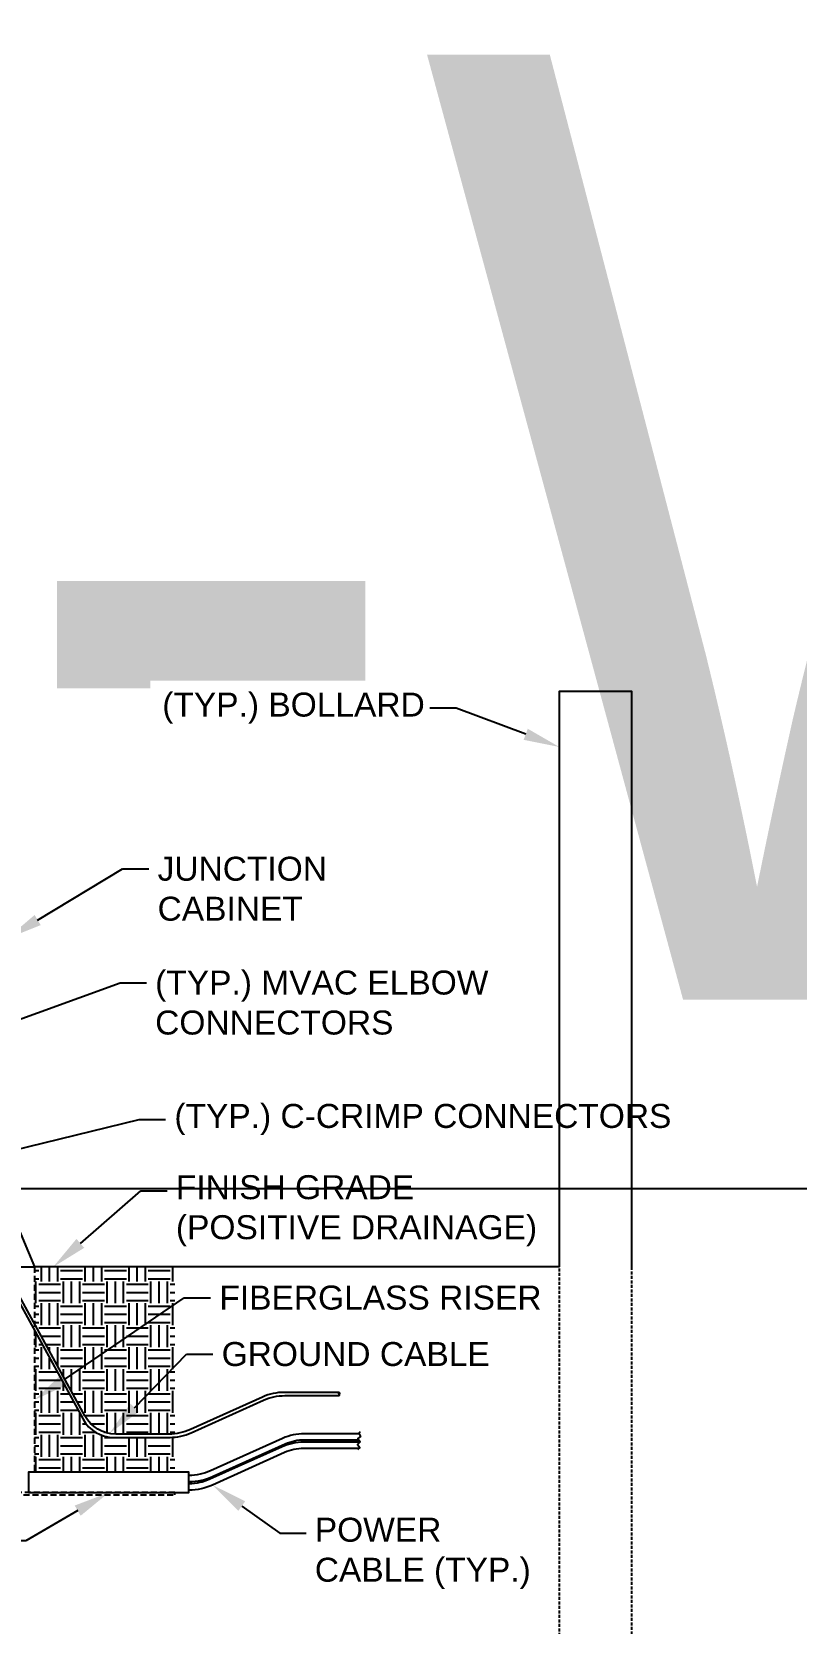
# Model space of a CAD drawing. Header units: feet. Extents: x -689 to 11593, y -511 to 1546.
# Drawn here: x 188.5 to 252.2, y 474.5 to 607.2 of the extents above; entities that cross this region are included whole.
import ezdxf
from ezdxf import colors
from ezdxf.entities.mleader import LeaderData, LeaderLine
from ezdxf.enums import TextEntityAlignment as Align
from ezdxf.math import Vec2, Vec3

# ---------------------------------------------------------------- set-up
doc = ezdxf.new("R2018")
doc.units = ezdxf.units.FT
doc.header["$MEASUREMENT"] = 0
doc.linetypes.add('HIDDEN', pattern=[0.375, 0.25, -0.125])
for name, color, linetype in [('E-CABL-ACF', 1, 'AC_CABLE_FEEDER'), ('E-COND-PVC', 4, 'Continuous'), ('E-DETL-1', 7, 'Continuous'), ('E-EQPM-ENCL', 8, 'Continuous'), ('E-FIN-GR', 4, 'Continuous'), ('E-HATCH', 9, 'Continuous'), ('G-ANNO-TEXT', 1, 'Continuous')]:
    doc.layers.add(name, color=color, linetype=linetype)
doc.styles.add('NEI-A', font='arial.ttf')
doc.styles.get("Standard").update_dxf_attribs({"font": 'arial.ttf'})
doc.linetypes.add('AC_CABLE_FEEDER', pattern='A,0.2,-0.05,0,-0.05,0.2,-0.12,["ACF",Standard,S=0.1,R=0,X=-0.05,Y=-0.05],-0.3,0.2,-0.05,0,-0.05', length=1.22)

# ---------------------------------------------------------------- blocks, each defined once
blk = doc.blocks.new('DETAIL_TITLE')
at = {"style": 'NEI-A', "flags": 8}
blk.add_attdef('#', text='', height=0.2, dxfattribs=at).set_placement((0.592, -0.511), align=Align.MIDDLE_CENTER)
at = {"lineweight": 30, "flags": 104}
blk.add_attdef('DETAIL_TITLE', text='', height=0.2, dxfattribs=at).set_placement((0.91, -0.525), align=Align.BOTTOM_LEFT)
at = {"style": 'NEI-A'}
for tag, p in [('SCALE:', (0.939, -0.738)), ('1"_=_', (1.547, -0.738))]:
    blk.add_attdef(tag, text='', height=0.1, dxfattribs=at).set_placement(p, align=Align.BOTTOM_LEFT)

msp = doc.modelspace()

# ---------------------------------------------------------------- linework, layer by layer
at = {"layer": 'E-CABL-ACF', "linetype": 'Continuous', "flags": 128}
msp.add_lwpolyline([(215.72788, 490.34053), (211.16352, 490.34053, 0.106093529), (209.36479, 489.95452), (203.35194, 487.24918, -0.106093529), (201.5532, 486.86317)], format="xyb", dxfattribs=at)
at = {"layer": 'E-COND-PVC'}
msp.add_lwpolyline([(188.18435, 485.43473), (201.5532, 485.43473), (201.5532, 487.12355), (188.18435, 487.12355), (188.18435, 487.12355)], close=True, dxfattribs=at)
at = {"layer": 'E-DETL-1', "color": 64, "linetype": 'Continuous', "flags": 128}
msp.add_lwpolyline([(214.07654, 493.51282, 0.512701525), (214.07654, 493.64981, -0.512701525), (214.07654, 493.78681, -0.512701525), (214.07654, 493.64981, 0.512701525)], format="xyb", dxfattribs=at)
at = {"layer": 'E-EQPM-ENCL', "linetype": 'Continuous', "ltscale": 2, "flags": 128}
for points in [[(187.03253, 508.17221), (188.68435, 504.23856)], [(121.6471, 504.23856), (188.68435, 504.23856)]]:
    msp.add_lwpolyline(points, dxfattribs=at)
at = {"layer": 'E-EQPM-ENCL', "linetype": 'HIDDEN', "ltscale": 2, "flags": 128}
msp.add_lwpolyline([(188.68435, 504.23856), (188.68435, 487.12355)], dxfattribs=at)
at = {"layer": 'E-EQPM-ENCL', "linetype": 'HIDDEN', "ltscale": 2}
msp.add_lwpolyline([(145.74869, 485.24184), (200.37464, 485.24184), (200.37464, 485.43473), (145.85097, 485.43473)], dxfattribs=at)
at = {"layer": 'G-ANNO-TEXT'}
msp.add_lwpolyline([(215.81699, 490.49417), (215.70957, 490.37359), (215.86063, 490.10083), (215.63508, 489.93187), (215.83898, 489.6539), (215.60427, 489.43693), (215.78832, 489.18315), (215.61734, 489.0266)], dxfattribs=at)

# ---------------------------------------------------------------- leaders
ml = msp.add_multileader_mtext('Standard', dxfattribs=at)
ml.set_content('\\pxsm1;JUNCTION CABINET', color=256, style='NEI-A')
ml.set_leader_properties()
ml.build(insert=Vec2(0, 0))
ml.multileader.update_dxf_attribs({"dogleg_length": 3, "arrow_head_size": 3})
ctx = ml.context
ctx.base_point, ctx.char_height, ctx.arrow_head_size, ctx.landing_gap_size, ctx.plane_origin = Vec3(198.20588, 537.42181), 2, 3, 0.73064, Vec3(173.96159, 519.70563)
notes = []
notes.append((ctx, [(0, (1, 1, 0), (196.01395, 537.42181), (1, 0), 2.19193, [(0, [(186.36798, 531.61002)], 0, [])])]))
ctx.mtext.insert, ctx.mtext.width, ctx.mtext.line_spacing_factor, ctx.mtext.flow_direction = Vec3(198.93652, 538.43886), 9.8540412, 0.6, 5
ctx.mtext.has_bg_fill, ctx.mtext.bg_color, ctx.mtext.bg_scale_factor, ctx.mtext.bg_transparency, ctx.mtext.use_window_bg_color = 1, -1073741824, 1.5, 0, 1
ml = msp.add_multileader_mtext('Standard', dxfattribs=at)
ml.set_content('\\pxsm1;(TYP.) MVAC ELBOW CONNECTORS', color=256, style='NEI-A')
ml.set_leader_properties()
ml.build(insert=Vec2(0, 0))
ml.multileader.update_dxf_attribs({"dogleg_length": 3, "arrow_head_size": 3})
ctx = ml.context
ctx.base_point, ctx.char_height, ctx.arrow_head_size, ctx.landing_gap_size, ctx.plane_origin = Vec3(198.00388, 527.93301), 2, 3, 0.73064, Vec3(179.89717, 497.24443)
notes.append((ctx, [(0, (1, 1, 0), (195.81195, 527.93301), (1, 0), 2.19193, [(0, [(180.33057, 522.32806)], 0, [])])]))
ctx.mtext.insert, ctx.mtext.width, ctx.mtext.defined_height, ctx.mtext.line_spacing_factor, ctx.mtext.flow_direction = Vec3(198.73453, 528.95006), 27.7801745, 9.09263, 0.6, 5
ctx.mtext.has_bg_fill, ctx.mtext.bg_color, ctx.mtext.bg_scale_factor, ctx.mtext.bg_transparency, ctx.mtext.use_window_bg_color = 1, -1073741824, 1.5, 0, 1
ml = msp.add_multileader_mtext('Standard', dxfattribs=at)
ml.set_content('\\pxsm1,t2;FINISH GRADE \\P\\ptz;(POSITIVE DRAINAGE)', color=256, style='NEI-A')
ml.set_leader_properties()
ml.build(insert=Vec2(0, 0))
ml.multileader.update_dxf_attribs({"dogleg_length": 3, "arrow_head_size": 3})
ctx = ml.context
ctx.base_point, ctx.char_height, ctx.arrow_head_size, ctx.landing_gap_size, ctx.plane_origin = Vec3(199.73284, 510.59729), 2, 3, 0.73064, Vec3(174.00108, 485.18419)
notes.append((ctx, [(0, (1, 1, 0), (197.54091, 510.59729), (1, 0), 2.19193, [(0, [(190.23301, 504.23856)], 0, [])])]))
ctx.mtext.insert, ctx.mtext.width, ctx.mtext.defined_height, ctx.mtext.line_spacing_factor, ctx.mtext.flow_direction = Vec3(200.46348, 511.89128), 39.3140715, 7.10807, 0.6, 5
ctx.mtext.has_bg_fill, ctx.mtext.bg_color, ctx.mtext.bg_scale_factor, ctx.mtext.bg_transparency, ctx.mtext.use_window_bg_color = 1, -1073741824, 1.5, 0, 1
ml = msp.add_multileader_mtext('Standard', dxfattribs=at)
ml.set_content('\\pxsm1;POWER CABLE (TYP.)', color=256, style='NEI-A')
ml.set_leader_properties()
ml.build(insert=Vec2(0, 0))
ml.multileader.update_dxf_attribs({"dogleg_length": 3, "arrow_head_size": 3})
ctx = ml.context
ctx.base_point, ctx.char_height, ctx.arrow_head_size, ctx.landing_gap_size, ctx.plane_origin = Vec3(211.31358, 482.04335), 2, 3, 0.73064, Vec3(164.05293, 457.67607)
notes.append((ctx, [(0, (1, 1, 0), (209.12165, 482.04335), (1, 0), 2.19193, [(0, [(203.51758, 486.06013)], 0, [])])]))
ctx.mtext.insert, ctx.mtext.width, ctx.mtext.defined_height, ctx.mtext.line_spacing_factor, ctx.mtext.flow_direction = Vec3(212.04423, 483.33735), 18.5253262, 6.3164, 0.6, 5
ctx.mtext.has_bg_fill, ctx.mtext.bg_color, ctx.mtext.bg_scale_factor, ctx.mtext.bg_transparency, ctx.mtext.use_window_bg_color = 1, -1073741824, 1.5, 0, 1
for ctx, leaders in notes:
    for number, flags, end, landing, length, lines in leaders:
        leader = LeaderData()
        leader.index, (leader.has_last_leader_line, leader.has_dogleg_vector, leader.attachment_direction) = number, flags
        leader.last_leader_point, leader.dogleg_vector, leader.dogleg_length = Vec3(end), Vec3(landing), length
        for number, points, colour, breaks in lines:
            line = LeaderLine()
            line.index, line.vertices, line.color, line.breaks = number, Vec3.list(points), colors.encode_raw_color(colour), breaks
            leader.lines.append(line)
        ctx.leaders.append(leader)

# ---------------------------------------------------------------- next in the draw order: linework, layer by layer
at = {"layer": 'E-CABL-ACF', "linetype": 'Continuous', "flags": 128}
for points in [[(215.72361, 489.81118), (211.16352, 489.81118, 0.106093529), (209.58199, 489.47178), (203.56913, 486.76644, -0.106093529), (201.5532, 486.33382)], [(215.8177, 489.63422), (211.11197, 489.63422, 0.106093529), (209.31323, 489.24821), (203.30038, 486.54287, -0.103121086), (201.5532, 486.15716, -0.103121086)], [(215.69461, 489.10487), (211.11197, 489.10487, 0.106093529), (209.53043, 488.76547), (203.51758, 486.06013, -0.103441263), (201.5532, 485.62778, -0.103441263)]]:
    msp.add_lwpolyline(points, format="xyb", dxfattribs=at)
at = {"layer": 'E-DETL-1', "color": 64, "linetype": 'Continuous', "flags": 128}
for points in [[(182.35973, 510.01093, -0.198591478), (182.79483, 509.66097), (192.71869, 491.55341, 0.273920873), (195.2816, 490.03545), (199.94237, 490.03545, 0.106093529), (201.74111, 490.42146), (207.75396, 493.1268, -0.106093529), (209.55269, 493.51282), (214.07654, 493.51282)], [(214.07654, 493.78681), (209.49389, 493.78681, 0.106093529), (207.69516, 493.40079), (201.68231, 490.69545, -0.106093529), (199.88357, 490.30944), (195.44388, 490.30944, -0.273920873), (192.88097, 491.82741), (182.95711, 509.93496, 0.160109262), (182.62388, 510.24659)]]:
    msp.add_lwpolyline(points, format="xyb", dxfattribs=at)
at = {"layer": 'E-FIN-GR', "flags": 128}
msp.add_lwpolyline([(232.43562, 504.23856), (188.68435, 504.23856)], dxfattribs=at)

# ---------------------------------------------------------------- next in the draw order: leaders
at = {"layer": 'G-ANNO-TEXT'}
ml = msp.add_multileader_mtext('Standard', dxfattribs=at)
ml.set_content('\\pxsm1;(TYP.) C-CRIMP CONNECTORS', color=256, style='NEI-A')
ml.set_leader_properties()
ml.build(insert=Vec2(0, 0))
ml.multileader.update_dxf_attribs({"dogleg_length": 3, "arrow_head_size": 3})
ctx = ml.context
ctx.base_point, ctx.char_height, ctx.arrow_head_size, ctx.landing_gap_size, ctx.plane_origin = Vec3(199.60638, 516.53776), 2, 3, 0.73064, Vec3(179.89717, 487.53261)
notes = []
notes.append((ctx, [(0, (1, 1, 0), (197.41445, 516.53776), (1, 0), 2.19193, [(0, [(181.27592, 512.58982)], 0, [])])]))
ctx.mtext.insert, ctx.mtext.width, ctx.mtext.defined_height, ctx.mtext.line_spacing_factor, ctx.mtext.flow_direction = Vec3(200.33702, 517.83175), 43.9011401, 6.43742, 0.6, 5
ctx.mtext.has_bg_fill, ctx.mtext.bg_color, ctx.mtext.bg_scale_factor, ctx.mtext.bg_transparency, ctx.mtext.use_window_bg_color = 1, -1073741824, 1.5, 0, 1
ml = msp.add_multileader_mtext('Standard', dxfattribs=at)
ml.set_content('\\pxsm1;8" SCH. 40 (TYP.)', color=256, style='NEI-A')
ml.set_leader_properties()
ml.build(insert=Vec2(0, 0))
ml.multileader.update_dxf_attribs({"dogleg_length": 3, "arrow_head_size": 3})
ctx = ml.context
ctx.base_point, ctx.char_height, ctx.arrow_head_size, ctx.landing_gap_size, ctx.plane_origin = Vec3(161.79427, 481.41795), 2, 3, 0.73064, Vec3(155.40413, 457.05067)
notes.append((ctx, [(1, (1, 1, 0), (187.96181, 481.41795), (-1, 0), 2.19193, [(0, [(194.86878, 485.43473)], 0, [])])]))
ctx.mtext.insert, ctx.mtext.width, ctx.mtext.defined_height, ctx.mtext.line_spacing_factor, ctx.mtext.flow_direction = Vec3(162.52491, 482.71195), 23.5039303, 6.3164, 0.6, 5
ctx.mtext.has_bg_fill, ctx.mtext.bg_color, ctx.mtext.bg_scale_factor, ctx.mtext.bg_transparency, ctx.mtext.use_window_bg_color = 1, -1073741824, 1.5, 0, 1
for ctx, leaders in notes:
    for number, flags, end, landing, length, lines in leaders:
        leader = LeaderData()
        leader.index, (leader.has_last_leader_line, leader.has_dogleg_vector, leader.attachment_direction) = number, flags
        leader.last_leader_point, leader.dogleg_vector, leader.dogleg_length = Vec3(end), Vec3(landing), length
        for number, points, colour, breaks in lines:
            line = LeaderLine()
            line.index, line.vertices, line.color, line.breaks = number, Vec3.list(points), colors.encode_raw_color(colour), breaks
            leader.lines.append(line)
        ctx.leaders.append(leader)

# ---------------------------------------------------------------- next in the draw order: hatches: boundary and pattern name
at = {"layer": 'E-HATCH'}
h = msp.add_hatch(dxfattribs=at)
h.set_pattern_fill('EARTH', color=252, scale=7.30643)
h.set_pattern_definition([(0, (104.9999, -170.7555), (1.8266074, 1.8266074), [1.826607, -1.826607]), (0, (104.9999, -170.0706), (1.8266074, 1.8266074), [1.826607, -1.826607]), (0, (104.9999, -169.3856), (1.8266074, 1.8266074), [1.826607, -1.826607]), (90, (105.2282, -169.1572), (-1.8266074, 1.8266074), [1.826607, -1.826607]), (90, (105.9132, -169.1572), (-1.8266074, 1.8266074), [1.826607, -1.826607]), (90, (106.5982, -169.1572), (-1.8266074, 1.8266074), [1.826607, -1.826607])])
h.paths.add_polyline_path([(200.37464, 501.13216), (200.37464, 504.23856), (188.68435, 504.23856), (188.68435, 499.48476), (191.20695, 494.8819)])
h.paths.add_polyline_path([(200.37464, 501.13216), (191.20695, 494.8819), (192.88097, 491.82741, 0.273920873), (195.44388, 490.30944), (199.88357, 490.30944, 0.028070543), (200.37464, 490.33703)])
h.paths.add_polyline_path([(200.37464, 490.05681, -0.024696251), (199.94237, 490.03545), (195.2816, 490.03545, -0.273920873), (192.71869, 491.55341), (188.68435, 498.91466), (188.68435, 487.12866), (193.69943, 487.12355), (200.37464, 487.12355)])
h.paths.add_polyline_path([(196.49132, 506.23734), (227.66867, 506.23734), (227.66867, 513.73609), (196.49132, 513.73609)], flags=9)

# ---------------------------------------------------------------- next in the draw order: leaders
at = {"layer": 'G-ANNO-TEXT'}
ml = msp.add_multileader_mtext('Standard', dxfattribs=at)
ml.set_content('\\pxsm1;FIBERGLASS RISER ', color=256, style='NEI-A')
ml.set_leader_properties()
ml.build(insert=Vec2(0, 0))
ml.multileader.update_dxf_attribs({"dogleg_length": 3, "arrow_head_size": 3})
ctx = ml.context
ctx.base_point, ctx.char_height, ctx.arrow_head_size, ctx.landing_gap_size, ctx.plane_origin = Vec3(203.35782, 501.67161), 2, 3, 0.73064, Vec3(176.32313, 474.51627)
notes = []
notes.append((ctx, [(0, (1, 1, 0), (201.16589, 501.67161), (1, 0), 2.19193, [(0, [(188.68435, 493.16207)], 0, [])])]))
ctx.mtext.insert, ctx.mtext.width, ctx.mtext.defined_height, ctx.mtext.line_spacing_factor, ctx.mtext.flow_direction = Vec3(204.08846, 502.68866), 29.2336201, 5.65077, 0.6, 5
ctx.mtext.has_bg_fill, ctx.mtext.bg_color, ctx.mtext.bg_scale_factor, ctx.mtext.bg_transparency, ctx.mtext.use_window_bg_color = 1, -1073741824, 1.5, 0, 1
for ctx, leaders in notes:
    for number, flags, end, landing, length, lines in leaders:
        leader = LeaderData()
        leader.index, (leader.has_last_leader_line, leader.has_dogleg_vector, leader.attachment_direction) = number, flags
        leader.last_leader_point, leader.dogleg_vector, leader.dogleg_length = Vec3(end), Vec3(landing), length
        for number, points, colour, breaks in lines:
            line = LeaderLine()
            line.index, line.vertices, line.color, line.breaks = number, Vec3.list(points), colors.encode_raw_color(colour), breaks
            leader.lines.append(line)
        ctx.leaders.append(leader)

# ---------------------------------------------------------------- next in the draw order: linework, layer by layer
at = {"layer": 'E-EQPM-ENCL', "flags": 128}
msp.add_lwpolyline([(232.43562, 504.23856), (232.43562, 552.23856), (238.43562, 552.23856), (238.43562, 504.23856)], dxfattribs=at)
at = {"layer": 'E-EQPM-ENCL', "linetype": 'HIDDEN', "flags": 128}
msp.add_lwpolyline([(238.43562, 504.23856), (238.43562, 468.23856), (232.43562, 468.23856), (232.43562, 504.23856)], dxfattribs=at)

# ---------------------------------------------------------------- next in the draw order: block references
at = {"layer": 'G-ANNO-TEXT'}
ref = msp.add_blockref('DETAIL_TITLE', (118.18999, 607.54937), dxfattribs=dict(at, xscale=10, yscale=10, zscale=10))
lines = msp.add_mtext('{\\L3-WAY MEDIUM VOLTAGE JUNCTION BOX (FRONT VIEW)}', dxfattribs={"layer": '0', "insert": (127.28896, 605.29799), "char_height": 78.7635871, "attachment_point": 1})
ref.add_attrib('DETAIL_TITLE', '', (127.28896, 605.29799)).embed_mtext(lines)

# ---------------------------------------------------------------- next in the draw order: leaders
ml = msp.add_multileader_mtext('Standard', dxfattribs=at)
ml.set_content('\\pxsm1;GROUND CABLE', color=256, style='NEI-A')
ml.set_leader_properties()
ml.build(insert=Vec2(0, 0))
ml.multileader.update_dxf_attribs({"dogleg_length": 3, "arrow_head_size": 3})
ctx = ml.context
ctx.base_point, ctx.char_height, ctx.arrow_head_size, ctx.landing_gap_size, ctx.plane_origin = Vec3(203.54578, 496.96602), 2, 3, 0.73064, Vec3(169.04395, 512.70509)
notes = []
notes.append((ctx, [(0, (1, 1, 0), (201.35385, 496.96602), (1, 0), 2.19193, [(0, [(194.91783, 490.35717)], 0, [])])]))
ctx.mtext.insert, ctx.mtext.width, ctx.mtext.defined_height, ctx.mtext.line_spacing_factor, ctx.mtext.flow_direction = Vec3(204.27642, 497.98307), 23.9494315, 3.59768, 0.6, 5
ctx.mtext.has_bg_fill, ctx.mtext.bg_color, ctx.mtext.bg_scale_factor, ctx.mtext.bg_transparency, ctx.mtext.use_window_bg_color = 1, -1073741824, 1.5, 0, 1
for ctx, leaders in notes:
    for number, flags, end, landing, length, lines in leaders:
        leader = LeaderData()
        leader.index, (leader.has_last_leader_line, leader.has_dogleg_vector, leader.attachment_direction) = number, flags
        leader.last_leader_point, leader.dogleg_vector, leader.dogleg_length = Vec3(end), Vec3(landing), length
        for number, points, colour, breaks in lines:
            line = LeaderLine()
            line.index, line.vertices, line.color, line.breaks = number, Vec3.list(points), colors.encode_raw_color(colour), breaks
            leader.lines.append(line)
        ctx.leaders.append(leader)

# ---------------------------------------------------------------- next in the draw order: leaders
ml = msp.add_multileader_mtext('Standard', dxfattribs=at)
ml.set_content('(TYP.) BOLLARD', color=256, style='NEI-A')
ml.set_leader_properties()
ml.build(insert=Vec2(0, 0))
ml.multileader.update_dxf_attribs({"dogleg_length": 2.19193, "arrow_head_size": 3})
ctx = ml.context
ctx.base_point, ctx.char_height, ctx.arrow_head_size, ctx.landing_gap_size, ctx.plane_origin = Vec3(198.59565, 550.82786), 2, 3, 0.73064, Vec3(213.21428, 499.66414)
notes = []
notes.append((ctx, [(1, (1, 1, 0), (223.82185, 550.82786), (-1, 0), 2.19193, [(0, [(232.43562, 547.58583)], 0, [])])]))
ctx.mtext.insert, ctx.mtext.width, ctx.mtext.line_spacing_factor, ctx.mtext.flow_direction = Vec3(199.32629, 552.12186), 22.3321391, 0.6, 5
ctx.mtext.has_bg_fill, ctx.mtext.bg_color, ctx.mtext.bg_scale_factor, ctx.mtext.bg_transparency, ctx.mtext.use_window_bg_color = 1, -1073741824, 1.5, 0, 1
for ctx, leaders in notes:
    for number, flags, end, landing, length, lines in leaders:
        leader = LeaderData()
        leader.index, (leader.has_last_leader_line, leader.has_dogleg_vector, leader.attachment_direction) = number, flags
        leader.last_leader_point, leader.dogleg_vector, leader.dogleg_length = Vec3(end), Vec3(landing), length
        for number, points, colour, breaks in lines:
            line = LeaderLine()
            line.index, line.vertices, line.color, line.breaks = number, Vec3.list(points), colors.encode_raw_color(colour), breaks
            leader.lines.append(line)
        ctx.leaders.append(leader)

doc.saveas('drawing.dxf')
